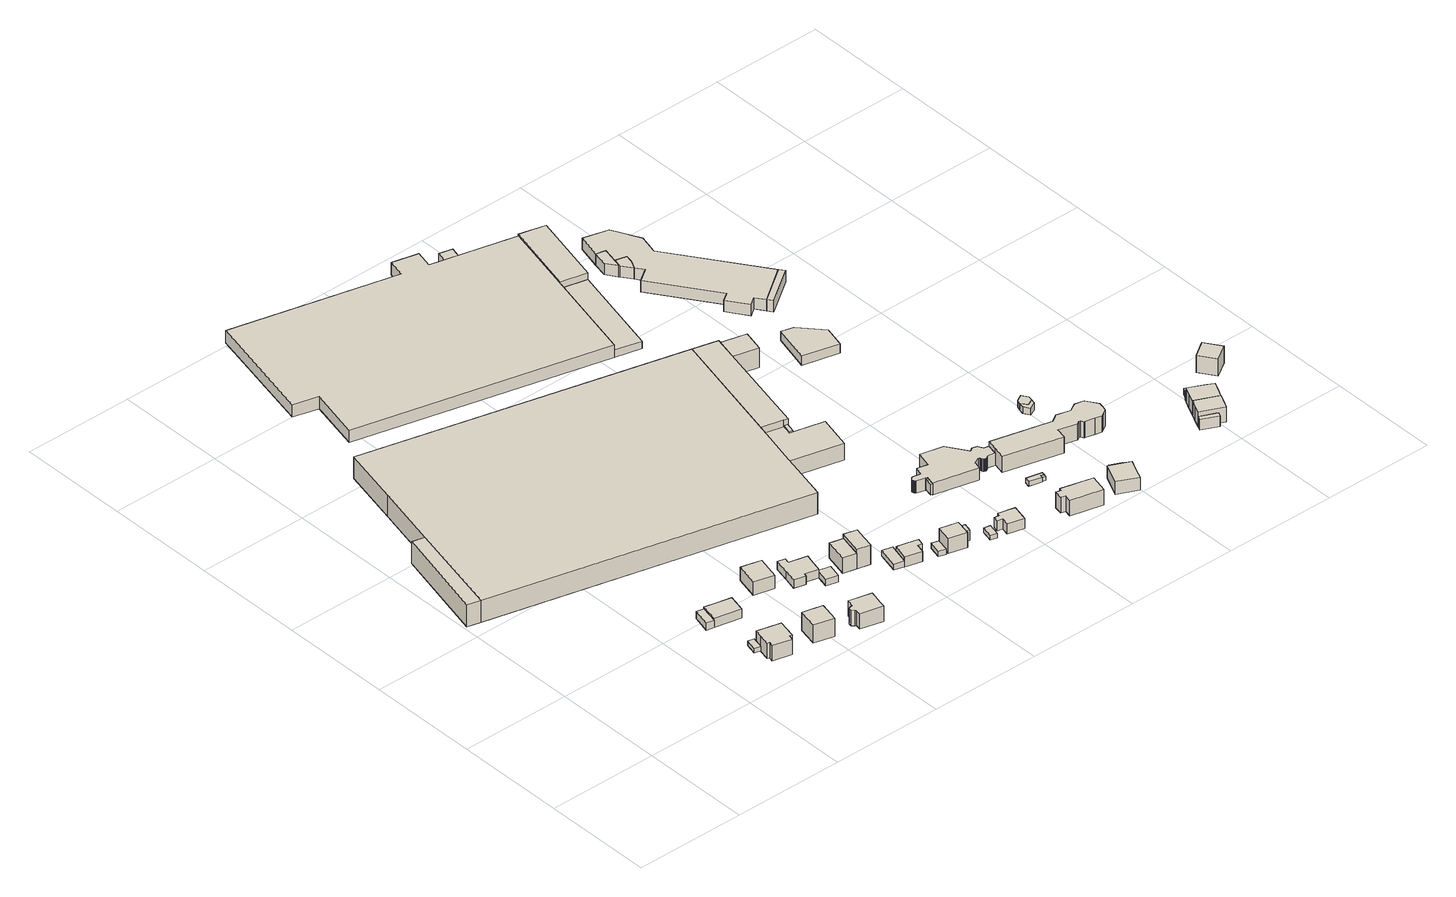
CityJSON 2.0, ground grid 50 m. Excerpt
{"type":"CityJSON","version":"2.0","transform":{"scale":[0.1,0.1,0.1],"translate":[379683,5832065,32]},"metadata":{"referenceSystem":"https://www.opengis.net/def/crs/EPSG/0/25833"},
"CityObjects":{
"building1":{"type":"Building","attributes":{"Gemeindeschluessel":"11000012","BezugspunktDach":"2200","function":"31001_2463","measuredHeight":2.37,"storeysAboveGround":1},"address":[{"country":"Germany","locality":"Berlin","thoroughfareNumber":"40 (1)","thoroughfareName":"Anglersiedlung"}],"geometry":[{"type":"Solid","lod":"1","boundaries":[[[[0,1,2,3,4]],[[5,6,7,8,9]],[[5,9,4,3]],[[6,5,3,2]],[[7,6,2,1]],[[8,7,1,0]],[[9,8,0,4]]]]}]},
"building2":{"type":"Building","attributes":{"Gemeindeschluessel":"11000012","BezugspunktDach":"2200","function":"31001_1010","measuredHeight":7.26,"storeysAboveGround":1},"address":[{"country":"Germany","locality":"Berlin","thoroughfareNumber":"40","thoroughfareName":"Anglersiedlung"}],"geometry":[{"type":"Solid","lod":"1","boundaries":[[[[10,11,12,13,14,15,16,17,18]],[[19,20,21,22,23,24,25,26,27]],[[19,27,18,17]],[[20,19,17,16]],[[21,20,16,15]],[[22,21,15,14]],[[23,22,14,13]],[[24,23,13,12]],[[25,24,12,11]],[[26,25,11,10]],[[27,26,10,18]]]]}]},
"building3":{"type":"Building","attributes":{"Gemeindeschluessel":"11000012","BezugspunktDach":"2200","function":"31001_2463","measuredHeight":4.15,"storeysAboveGround":1},"address":[{"country":"Germany","locality":"Berlin","thoroughfareNumber":"9 (1)","thoroughfareName":"Anglersiedlung"}],"geometry":[{"type":"Solid","lod":"1","boundaries":[[[[28,29,30,31]],[[32,33,34,35]],[[32,35,31,30]],[[33,32,30,29]],[[34,33,29,28]],[[35,34,28,31]]]]}]},
"building4":{"type":"Building","attributes":{"Gemeindeschluessel":"11000012","BezugspunktDach":"2200","function":"31001_1010","measuredHeight":5.75,"storeysAboveGround":1},"address":[{"country":"Germany","locality":"Berlin","thoroughfareNumber":"9","thoroughfareName":"Anglersiedlung"}],"geometry":[{"type":"Solid","lod":"1","boundaries":[[[[36,37,38,39,40]],[[41,42,43,44,45]],[[41,45,40,39]],[[42,41,39,38]],[[43,42,38,37]],[[44,43,37,36]],[[45,44,36,40]]]]}]},
"building5":{"type":"Building","attributes":{"Gemeindeschluessel":"11000012","BezugspunktDach":"2200","function":"31001_1010","measuredHeight":10.46,"storeysAboveGround":1},"address":[{"country":"Germany","locality":"Berlin","thoroughfareNumber":"39","thoroughfareName":"Anglersiedlung"}],"geometry":[{"type":"Solid","lod":"1","boundaries":[[[[46,47,48,49,50]],[[51,52,53,54,55]],[[51,55,50,49]],[[52,51,49,48]],[[53,52,48,47]],[[54,53,47,46]],[[55,54,46,50]]]]}]},
"building6":{"type":"Building","attributes":{"Gemeindeschluessel":"11000012","BezugspunktDach":"2200","function":"31001_1010","measuredHeight":6.3,"storeysAboveGround":2},"address":[{"country":"Germany","locality":"Berlin","thoroughfareNumber":"8","thoroughfareName":"Anglersiedlung"}],"geometry":[{"type":"Solid","lod":"1","boundaries":[[[[56,57,58,59]],[[60,61,62,63]],[[60,63,59,58]],[[61,60,58,57]],[[62,61,57,56]],[[63,62,56,59]]]]}]},
"building7":{"type":"Building","attributes":{"Gemeindeschluessel":"11000012","BezugspunktDach":"2200","function":"31001_1010","measuredHeight":9.38,"storeysAboveGround":1},"address":[{"country":"Germany","locality":"Berlin","thoroughfareNumber":"38","thoroughfareName":"Anglersiedlung"}],"geometry":[{"type":"Solid","lod":"1","boundaries":[[[[64,65,66,67,68,69,70,71,72,73,74,75,76]],[[77,78,79,80,81,82,83,84,85,86,87,88,89]],[[77,89,76,75]],[[78,77,75,74]],[[79,78,74,73]],[[80,79,73,72]],[[81,80,72,71]],[[82,81,71,70]],[[83,82,70,69]],[[84,83,69,68]],[[85,84,68,67]],[[86,85,67,66]],[[87,86,66,65]],[[88,87,65,64]],[[89,88,64,76]]]]}]},
"building8":{"type":"Building","attributes":{"Gemeindeschluessel":"11000012","BezugspunktDach":"2200","function":"31001_1010","measuredHeight":4.52,"storeysAboveGround":1},"address":[{"country":"Germany","locality":"Berlin","thoroughfareNumber":"7","thoroughfareName":"Anglersiedlung"}],"geometry":[{"type":"Solid","lod":"1","boundaries":[[[[90,91,92,93,94,95,96,97,98,99,100]],[[101,102,103,104,105,106,107,108,109,110,111]],[[101,111,100,99]],[[102,101,99,98]],[[103,102,98,97]],[[104,103,97,96]],[[105,104,96,95]],[[106,105,95,94]],[[107,106,94,93]],[[108,107,93,92]],[[109,108,92,91]],[[110,109,91,90]],[[111,110,90,100]]]]}]},
"building9":{"type":"Building","attributes":{"Gemeindeschluessel":"11000012","BezugspunktDach":"2200","function":"31001_2463","measuredHeight":3.01,"storeysAboveGround":1},"address":[{"country":"Germany","locality":"Berlin","thoroughfareNumber":"7 (1)","thoroughfareName":"Anglersiedlung"}],"geometry":[{"type":"Solid","lod":"1","boundaries":[[[[112,113,114,115,116]],[[108,107,117,118,119]],[[108,119,116,115]],[[107,108,115,114]],[[117,107,114,113]],[[118,117,113,112]],[[119,118,112,116]]]]}]},
"building10":{"type":"Building","attributes":{"Gemeindeschluessel":"11000012","function":"31001_2111"},"address":[{"country":"Germany","locality":"Berlin","thoroughfareNumber":"159 (1)","thoroughfareName":"Hennigsdorfer Straße"}],"children":["building10-1","building10-2","building10-3","building10-4"]},
"building10-1":{"type":"BuildingPart","attributes":{"BezugspunktDach":"2200","measuredHeight":10.39,"storeysAboveGround":2},"parents":["building10"],"geometry":[{"type":"Solid","lod":"1","boundaries":[[[[120,121,122,123,124,125,126,127]],[[128,129,130,131,132,133,134,135]],[[129,128,126,125]],[[130,129,125,124]],[[131,130,124,123]],[[123,131,123,122]],[[133,132,122,121]],[[134,133,121,120]],[[135,134,120,127]],[[128,135,127,126]],[[132,131,123,122]]]]}]},
"building10-2":{"type":"BuildingPart","attributes":{"BezugspunktDach":"2200","measuredHeight":10.74,"storeysAboveGround":2},"parents":["building10"],"geometry":[{"type":"MultiSurface","lod":"1","boundaries":[[[127,126,136,137,138]],[[139,140,128,135,141]],[[139,141,138,137]],[[140,139,137,136]],[[128,140,136,126]],[[135,127,126,128,126,127]],[[141,135,127,138]]]}]},
"building10-3":{"type":"BuildingPart","attributes":{"BezugspunktDach":"2200","measuredHeight":10.38,"storeysAboveGround":2},"parents":["building10"],"geometry":[{"type":"MultiSurface","lod":"1","boundaries":[[[142,143,144,145,123,122]],[[131,146,147,148,149,132]],[[146,131,123,145]],[[150,151,146,145,144]],[[148,147,144,143]],[[149,148,143,142]],[[132,149,142,122]],[[131,132,122,123]],[[147,146,151,150]]]}]},
"building10-4":{"type":"BuildingPart","attributes":{"BezugspunktDach":"2200","measuredHeight":9.32,"storeysAboveGround":2},"parents":["building10"],"geometry":[{"type":"Solid","lod":"1","boundaries":[[[[152,153,151,150]],[[146,154,155,147]],[[154,146,151,153]],[[155,154,153,152]],[[147,155,152,150]],[[146,147,150,151]]]]}]},
"building11":{"type":"Building","attributes":{"Gemeindeschluessel":"11000012","BezugspunktDach":"2200","function":"31001_1010","measuredHeight":8.55,"storeysAboveGround":1},"address":[{"country":"Germany","locality":"Berlin","thoroughfareNumber":"6A","thoroughfareName":"Anglersiedlung"}],"geometry":[{"type":"Solid","lod":"1","boundaries":[[[[156,157,158,159,160]],[[161,162,163,164,165]],[[161,165,160,159]],[[162,161,159,158]],[[163,162,158,157]],[[164,163,157,156]],[[165,164,156,160]]]]}]},
"building12":{"type":"Building","attributes":{"Gemeindeschluessel":"11000012","BezugspunktDach":"2200","function":"31001_1010","measuredHeight":11.19,"storeysAboveGround":1},"address":[{"country":"Germany","locality":"Berlin","thoroughfareNumber":"6","thoroughfareName":"Anglersiedlung"}],"geometry":[{"type":"Solid","lod":"1","boundaries":[[[[166,167,168,169,170]],[[162,171,172,173,164]],[[162,164,170,169]],[[171,162,169,168]],[[172,171,168,167]],[[173,172,167,166]],[[164,173,166,170]]]]}]},
"building13":{"type":"Building","attributes":{"Gemeindeschluessel":"11000012","BezugspunktDach":"2200","function":"31001_2463","measuredHeight":2.76,"storeysAboveGround":1},"address":[{"country":"Germany","locality":"Berlin","thoroughfareNumber":"5 (1)","thoroughfareName":"Anglersiedlung"}],"geometry":[{"type":"Solid","lod":"1","boundaries":[[[[174,175,176,177,178]],[[179,180,181,182,183]],[[179,183,178,177]],[[180,179,177,176]],[[181,180,176,175]],[[182,181,175,174]],[[183,182,174,178]]]]}]},
"building14":{"type":"Building","attributes":{"Gemeindeschluessel":"11000012","BezugspunktDach":"2200","function":"31001_1010","measuredHeight":6.55,"storeysAboveGround":1},"address":[{"country":"Germany","locality":"Berlin","thoroughfareNumber":"5","thoroughfareName":"Anglersiedlung"}],"geometry":[{"type":"Solid","lod":"1","boundaries":[[[[184,185,186,187,188,189,190,191]],[[182,181,192,193,194,195,196,197]],[[182,197,191,190]],[[181,182,190,189]],[[192,181,189,188]],[[193,192,188,187]],[[194,193,187,186]],[[195,194,186,185]],[[196,195,185,184]],[[197,196,184,191]]]]}]},
"building15":{"type":"Building","attributes":{"Gemeindeschluessel":"11000012","BezugspunktDach":"2200","function":"31001_2463","measuredHeight":2.57,"storeysAboveGround":1},"address":[{"country":"Germany","locality":"Berlin","thoroughfareNumber":"4 (1)","thoroughfareName":"Anglersiedlung"}],"geometry":[{"type":"Solid","lod":"1","boundaries":[[[[198,199,200,201]],[[202,203,204,205]],[[202,205,201,200]],[[203,202,200,199]],[[204,203,199,198]],[[205,204,198,201]]]]}]},
"building16":{"type":"Building","attributes":{"Gemeindeschluessel":"11000012","BezugspunktDach":"2200","function":"31001_2111","measuredHeight":5.78,"storeysAboveGround":1},"address":[{"country":"Germany","locality":"Berlin","thoroughfareNumber":"165 (1)","thoroughfareName":"Hennigsdorfer Straße"}],"geometry":[{"type":"Solid","lod":"1","boundaries":[[[[206,207,208,209,210,211,212,213,214,215,216,217,218]],[[219,220,221,222,223,224,225,226,227,228,229,230,231]],[[219,231,218,217]],[[220,219,217,216]],[[221,220,216,215]],[[222,221,215,214]],[[223,222,214,213]],[[224,223,213,212]],[[225,224,212,211]],[[226,225,211,210]],[[227,226,210,209]],[[228,227,209,208]],[[229,228,208,207]],[[230,229,207,206]],[[231,230,206,218]]]]}]},
"building17":{"type":"Building","attributes":{"Gemeindeschluessel":"11000012","function":"31001_1010"},"address":[{"country":"Germany","locality":"Berlin","thoroughfareNumber":"4","thoroughfareName":"Anglersiedlung"}],"children":["building17-1","building17-2"]},
"building17-1":{"type":"BuildingPart","attributes":{"BezugspunktDach":"2200","measuredHeight":9.26,"storeysAboveGround":1},"parents":["building17"],"geometry":[{"type":"Solid","lod":"1","boundaries":[[[[232,233,234,235]],[[236,237,238,239]],[[236,239,235,234]],[[237,236,234,233]],[[238,237,233,232],[240,241,242,237]],[[239,238,232,235]],[[241,240,237,242]]]]}]},
"building17-2":{"type":"BuildingPart","attributes":{"BezugspunktDach":"2200","measuredHeight":4.93,"storeysAboveGround":1},"parents":["building17"],"geometry":[{"type":"Solid","lod":"1","boundaries":[[[[243,244,242,241]],[[237,245,246,240]],[[245,237,242,244]],[[246,245,244,243]],[[240,246,243,241]],[[237,240,241,242]]]]}]},
"building18":{"type":"Building","attributes":{"Gemeindeschluessel":"11000012","BezugspunktDach":"2200","function":"31001_2463","measuredHeight":2.59,"storeysAboveGround":1},"address":[{"country":"Germany","locality":"Berlin","thoroughfareNumber":"3 (1)","thoroughfareName":"Anglersiedlung"}],"geometry":[{"type":"Solid","lod":"1","boundaries":[[[[247,248,249,250]],[[251,252,253,254]],[[251,254,250,249]],[[252,251,249,248]],[[253,252,248,247]],[[254,253,247,250]]]]}]},
"building19":{"type":"Building","attributes":{"Gemeindeschluessel":"11000012","BezugspunktDach":"2200","function":"31001_2020","measuredHeight":7.83,"storeysAboveGround":1},"address":[{"country":"Germany","locality":"Berlin","thoroughfareNumber":"159 (2)","thoroughfareName":"Hennigsdorfer Straße"}],"geometry":[{"type":"Solid","lod":"1","boundaries":[[[[255,256,257,258,259,260,261,262,263]],[[264,265,266,267,268,269,270,271,272]],[[264,272,263,262]],[[265,264,262,261]],[[266,265,261,260]],[[267,266,260,259]],[[268,267,259,258]],[[269,268,258,257]],[[270,269,257,256]],[[271,270,256,255]],[[272,271,255,263]]]]}]},
"building20":{"type":"Building","attributes":{"Gemeindeschluessel":"11000012","BezugspunktDach":"2200","function":"31001_1010","measuredHeight":5.94,"storeysAboveGround":1},"address":[{"country":"Germany","locality":"Berlin","thoroughfareNumber":"3","thoroughfareName":"Anglersiedlung"}],"geometry":[{"type":"Solid","lod":"1","boundaries":[[[[273,274,275,276,277,278,279,280]],[[281,282,283,284,285,286,287,288]],[[281,288,280,279]],[[282,281,279,278]],[[283,282,278,277]],[[284,283,277,276]],[[285,284,276,275]],[[286,285,275,274]],[[287,286,274,273]],[[288,287,273,280]]]]}]},
"building21":{"type":"Building","attributes":{"Gemeindeschluessel":"11000012","BezugspunktDach":"2200","function":"51009_1610","measuredHeight":7.33,"storeysAboveGround":0},"address":[{"country":"Germany","locality":"Berlin"}],"geometry":[{"type":"Solid","lod":"1","boundaries":[[[[289,290,291,292]],[[293,294,295,296]],[[293,296,292,291]],[[294,293,291,290]],[[295,294,290,289]],[[296,295,289,292]]]]}]},
"building22":{"type":"Building","attributes":{"Gemeindeschluessel":"11000012","BezugspunktDach":"2200","function":"51009_1610","measuredHeight":5.01,"storeysAboveGround":0},"address":[{"country":"Germany","locality":"Berlin"}],"geometry":[{"type":"Solid","lod":"1","boundaries":[[[[297,298,299,300]],[[301,302,303,304]],[[301,304,300,299]],[[302,301,299,298]],[[303,302,298,297]],[[304,303,297,300]]]]}]},
"building23":{"type":"Building","attributes":{"Gemeindeschluessel":"11000012","BezugspunktDach":"2200","function":"31001_2111","measuredHeight":3.37,"storeysAboveGround":1},"address":[{"country":"Germany","locality":"Berlin","thoroughfareNumber":"165","thoroughfareName":"Hennigsdorfer Straße"}],"geometry":[{"type":"Solid","lod":"1","boundaries":[[[[305,306,307,308]],[[227,309,310,228]],[[227,228,308,307]],[[309,227,307,306]],[[310,309,306,305]],[[228,310,305,308]]]]}]},
"building24":{"type":"Building","attributes":{"Gemeindeschluessel":"11000012","BezugspunktDach":"2200","function":"31001_1010","measuredHeight":10.62,"storeysAboveGround":1},"address":[{"country":"Germany","locality":"Berlin","thoroughfareNumber":"2","thoroughfareName":"Anglersiedlung"}],"geometry":[{"type":"Solid","lod":"1","boundaries":[[[[311,312,313,314,315,316,317,318]],[[319,320,321,322,323,324,325,326]],[[319,326,318,317]],[[320,319,317,316]],[[321,320,316,315]],[[322,321,315,314]],[[323,322,314,313]],[[324,323,313,312]],[[325,324,312,311]],[[326,325,311,318]]]]}]},
"building25":{"type":"Building","attributes":{"Gemeindeschluessel":"11000012","BezugspunktDach":"2200","function":"51009_1610","measuredHeight":4.61,"storeysAboveGround":0},"address":[{"country":"Germany","locality":"Berlin"}],"geometry":[{"type":"Solid","lod":"1","boundaries":[[[[327,328,329,330]],[[331,332,333,334]],[[331,334,330,329]],[[332,331,329,328]],[[333,332,328,327]],[[334,333,327,330]]]]}]},
"building26":{"type":"Building","attributes":{"Gemeindeschluessel":"11000012","BezugspunktDach":"2200","function":"31001_2723","measuredHeight":2.2,"storeysAboveGround":1},"address":[{"country":"Germany","locality":"Berlin","thoroughfareNumber":"2 (1)","thoroughfareName":"Anglersiedlung"}],"geometry":[{"type":"Solid","lod":"1","boundaries":[[[[335,336,337,338,339,340]],[[341,342,343,344,345,346]],[[341,346,340,339]],[[342,341,339,338]],[[343,342,338,337]],[[344,343,337,336]],[[345,344,336,335]],[[346,345,335,340]]]]}]},
"building27":{"type":"Building","attributes":{"Gemeindeschluessel":"11000012","BezugspunktDach":"2200","function":"51009_1610","measuredHeight":2.14,"storeysAboveGround":0},"address":[{"country":"Germany","locality":"Berlin"}],"geometry":[{"type":"Solid","lod":"1","boundaries":[[[[347,337,336,335]],[[348,349,350,351]],[[348,351,335,336]],[[349,348,336,337]],[[350,349,337,347]],[[351,350,347,335]]]]}]},
"building28":{"type":"Building","attributes":{"Gemeindeschluessel":"11000012","function":"31001_2020"},"address":[{"country":"Germany","locality":"Berlin","thoroughfareNumber":"159","thoroughfareName":"Hennigsdorfer Straße"}],"children":["building28-1","building28-2"]},
"building28-1":{"type":"BuildingPart","attributes":{"BezugspunktDach":"2200","measuredHeight":7.68,"storeysAboveGround":2},"parents":["building28"],"geometry":[{"type":"MultiSurface","lod":"1","boundaries":[[[352,353,354,355,356,357,358,359,360,361,362,363,364,365,366,367,368,369,370,371,372,373,374,375]],[[376,377,378,379,380,381,382,383,384,385,386,387,388,389,390,391,392,393,394,395,396,397,398,399]],[[376,399,375,374]],[[377,400,401,374,373]],[[378,377,373,372]],[[379,378,372,371]],[[380,379,371,370]],[[381,380,370,369]],[[382,381,369,368]],[[383,382,368,367]],[[384,383,367,366]],[[385,384,366,365]],[[386,385,365,364]],[[387,386,364,363]],[[388,387,363,362]],[[389,388,362,361]],[[390,389,361,360]],[[391,390,360,359]],[[392,391,359,358]],[[393,392,358,357]],[[394,393,357,356]],[[395,394,356,355]],[[396,395,355,354]],[[397,396,354,353]],[[398,397,353,352]],[[399,398,352,375]],[[376,401,400,377]]]}]},
"building28-2":{"type":"BuildingPart","attributes":{"BezugspunktDach":"2200","measuredHeight":5.72,"storeysAboveGround":2},"parents":["building28"],"geometry":[{"type":"MultiSurface","lod":"1","boundaries":[[[402,403,404,405,406,407,408,409,410,411,412,413,414,415,416,417,418,419,420,421,422,423,424,401,400,425,426,427,428,429,430,431,432,433,434,435,436,437,438,439,440]],[[441,442,443,444,445,446,447,448,449,450,451,452,453,454,455,456,457,458,459,460,461,462,463,464,465,466,467,468,469,470,471,472,473,474,475,476,477,478,479,480,481]],[[441,481,440,439]],[[442,441,439,438]],[[443,442,438,437]],[[444,443,437,436]],[[445,444,436,435]],[[446,445,435,434]],[[447,446,434,433]],[[448,447,433,432]],[[449,448,432,431]],[[450,449,431,430]],[[451,450,430,429]],[[452,451,429,428]],[[453,452,428,427]],[[454,453,427,426]],[[455,454,426,425]],[[456,455,425,400]],[[457,456,377,376,401]],[[458,457,401,424]],[[459,458,424,423]],[[460,459,423,422]],[[461,460,422,421]],[[462,461,421,420]],[[463,462,420,419]],[[464,463,419,418]],[[465,464,418,417]],[[466,465,417,416]],[[467,466,416,415]],[[468,467,415,414]],[[469,468,414,413]],[[470,469,413,412]],[[471,470,412,411]],[[472,471,411,410]],[[473,472,410,409]],[[474,473,409,408]],[[475,474,408,407]],[[476,475,407,406]],[[477,476,406,405]],[[478,477,405,404]],[[479,478,404,403]],[[480,479,403,402]],[[481,480,402,440]],[[400,401,376,377]]]}]},
"building29":{"type":"Building","attributes":{"Gemeindeschluessel":"11000012","BezugspunktDach":"2200","function":"31001_2111","measuredHeight":6.48,"storeysAboveGround":2},"address":[{"country":"Germany","locality":"Berlin","thoroughfareNumber":"165 (2)","thoroughfareName":"Hennigsdorfer Straße"}],"geometry":[{"type":"Solid","lod":"1","boundaries":[[[[482,483,484,485]],[[486,487,488,489]],[[486,489,485,484]],[[487,486,484,483]],[[488,487,483,482]],[[489,488,482,485]]]]}]},
"building30":{"type":"Building","attributes":{"Gemeindeschluessel":"11000012","function":"31001_1010"},"address":[{"country":"Germany","locality":"Berlin","thoroughfareNumber":"1","thoroughfareName":"Anglersiedlung"}],"children":["building30-1","building30-2"]},
"building30-1":{"type":"BuildingPart","attributes":{"BezugspunktDach":"2200","measuredHeight":7.03,"storeysAboveGround":1},"parents":["building30"],"geometry":[{"type":"Solid","lod":"1","boundaries":[[[[490,491,492,493,494,495,496]],[[497,498,499,500,501,502,503]],[[497,503,496,495]],[[498,497,495,494]],[[499,498,494,493],[499,504,505,498]],[[500,499,493,492]],[[501,500,492,491]],[[502,501,491,490]],[[503,502,490,496]],[[504,499,498,505]]]]}]},
"building30-2":{"type":"BuildingPart","attributes":{"BezugspunktDach":"2200","measuredHeight":4.28,"storeysAboveGround":1},"parents":["building30"],"geometry":[{"type":"Solid","lod":"1","boundaries":[[[[504,506,507,505]],[[508,509,499,498]],[[508,498,505,507]],[[509,508,507,506]],[[499,509,506,504]],[[499,504,505,498]]]]}]},
"building31":{"type":"Building","attributes":{"Gemeindeschluessel":"11000012","BezugspunktDach":"2200","function":"51009_1610","measuredHeight":5.41,"storeysAboveGround":0},"address":[{"country":"Germany","locality":"Berlin"}],"geometry":[{"type":"Solid","lod":"1","boundaries":[[[[510,511,512,513,514,515,516,517,518,519,520]],[[521,522,523,524,525,526,527,528,529,530,531]],[[521,531,520,519]],[[522,521,519,518]],[[523,522,518,517]],[[524,523,517,516]],[[525,524,516,515]],[[526,525,515,514]],[[527,526,514,513]],[[528,527,513,512]],[[529,528,512,511]],[[530,529,511,510]],[[531,530,510,520]]]]}]},
"building32":{"type":"Building","attributes":{"Gemeindeschluessel":"11000012","BezugspunktDach":"2200","function":"31001_2111","measuredHeight":4.38,"storeysAboveGround":1},"address":[{"country":"Germany","locality":"Berlin","thoroughfareNumber":"159 (3)","thoroughfareName":"Hennigsdorfer Straße"}],"geometry":[{"type":"Solid","lod":"1","boundaries":[[[[532,533,534,535,536]],[[537,538,539,540,541]],[[537,541,536,535]],[[538,537,535,534]],[[539,538,534,533]],[[540,539,533,532]],[[541,540,532,536]]]]}]},
"building33":{"type":"Building","attributes":{"Gemeindeschluessel":"11000012","BezugspunktDach":"2200","function":"51009_1610","measuredHeight":3.27,"storeysAboveGround":0},"address":[{"country":"Germany","locality":"Berlin"}],"geometry":[{"type":"Solid","lod":"1","boundaries":[[[[542,543,544,545,546,547]],[[548,549,550,551,552,553]],[[548,553,547,546]],[[549,548,546,545]],[[550,549,545,544]],[[551,550,544,543]],[[552,551,543,542]],[[553,552,542,547]]]]}]},
"building34":{"type":"Building","attributes":{"Gemeindeschluessel":"11000012","BezugspunktDach":"2200","function":"31001_1010","measuredHeight":3.23,"storeysAboveGround":1},"address":[{"country":"Germany","locality":"Berlin","thoroughfareNumber":"159 (7)","thoroughfareName":"Hennigsdorfer Straße"}],"geometry":[{"type":"Solid","lod":"1","boundaries":[[[[545,544,554,555,556,546]],[[557,558,559,560,561,562]],[[557,562,546,556]],[[558,557,556,555]],[[559,558,555,554]],[[560,559,554,544]],[[561,560,544,545]],[[562,561,545,546]]]]}]},
"building35":{"type":"Building","attributes":{"Gemeindeschluessel":"11000012","BezugspunktDach":"2200","function":"31001_2050","measuredHeight":5.4,"storeysAboveGround":1},"address":[{"country":"Germany","locality":"Berlin","thoroughfareNumber":"167","thoroughfareName":"Hennigsdorfer Straße"}],"geometry":[{"type":"Solid","lod":"1","boundaries":[[[[563,564,565,566,567,568,569,570,571,572,573,574,575,576,577,578,579,580,581,582]],[[583,584,585,586,587,588,589,590,591,592,593,594,528,527,526,525,524,523,522,521]],[[583,521,582,581]],[[584,583,581,580]],[[585,584,580,579]],[[586,585,579,578]],[[587,586,578,577]],[[588,587,577,576]],[[589,588,576,575]],[[590,589,575,574]],[[591,590,574,573]],[[592,591,573,572]],[[593,592,572,571]],[[594,593,571,570]],[[528,594,570,569]],[[527,528,569,568]],[[526,527,568,567]],[[525,526,567,566]],[[524,525,566,565]],[[523,524,565,564]],[[522,523,564,563]],[[521,522,563,582]]]]}]},
"building36":{"type":"Building","attributes":{"Gemeindeschluessel":"11000012","BezugspunktDach":"2200","function":"51009_1610","measuredHeight":5.54,"storeysAboveGround":0},"address":[{"country":"Germany","locality":"Berlin"}],"geometry":[{"type":"Solid","lod":"1","boundaries":[[[[595,596,597,598]],[[599,600,601,602]],[[599,602,598,597]],[[600,599,597,596]],[[601,600,596,595]],[[602,601,595,598]]]]}]},
"building37":{"type":"Building","attributes":{"Gemeindeschluessel":"11000012","function":"31001_1010"},"address":[{"country":"Germany","locality":"Berlin","thoroughfareNumber":"158","thoroughfareName":"Hennigsdorfer Straße"}],"children":["building37-1","building37-2"]},
"building37-1":{"type":"BuildingPart","attributes":{"BezugspunktDach":"2200","measuredHeight":9.07,"storeysAboveGround":1},"parents":["building37"],"geometry":[{"type":"MultiSurface","lod":"1","boundaries":[[[603,604,605,606,607,608]],[[609,610,611,612,613,614]],[[609,614,608,607]],[[610,609,607,606]],[[611,610,606,605]],[[612,611,605,604]],[[613,612,604,603]],[[615,616,617,618,613,603,608]],[[619,614,618,617,616,615]]]}]},
"building37-2":{"type":"BuildingPart","attributes":{"BezugspunktDach":"2200","measuredHeight":5.11,"storeysAboveGround":1},"parents":["building37"],"geometry":[{"type":"Solid","lod":"1","boundaries":[[[[620,616,615,621]],[[614,617,622,623]],[[614,623,621,615]],[[622,617,616,620]],[[623,622,620,621]],[[617,614,615,616]]]]}]},
"building38":{"type":"Building","attributes":{"Gemeindeschluessel":"11000012","function":"31001_1010"},"address":[{"country":"Germany","locality":"Berlin","thoroughfareNumber":"160","thoroughfareName":"Hennigsdorfer Straße"}],"children":["building38-1","building38-2"]},
"building38-1":{"type":"BuildingPart","attributes":{"BezugspunktDach":"2200","measuredHeight":9.53,"storeysAboveGround":1},"parents":["building38"],"geometry":[{"type":"Solid","lod":"1","boundaries":[[[[624,625,626,627,628,629,630]],[[631,632,633,634,635,611,610]],[[631,610,630,629]],[[632,631,629,628]],[[633,636,637,632,628,627]],[[634,633,627,626]],[[635,634,626,625]],[[611,635,625,624]],[[610,611,624,630]],[[632,637,636,633]]]]}]},
"building38-2":{"type":"BuildingPart","attributes":{"BezugspunktDach":"2200","measuredHeight":4.18,"storeysAboveGround":1},"parents":["building38"],"geometry":[{"type":"Solid","lod":"1","boundaries":[[[[636,638,639,640,641,637]],[[642,643,644,645,633,632]],[[642,632,637,641]],[[643,642,641,640]],[[644,643,640,639]],[[645,644,639,638]],[[633,645,638,636]],[[632,633,636,637]]]]}]},
"building39":{"type":"Building","attributes":{"Gemeindeschluessel":"11000012","BezugspunktDach":"2200","function":"31001_2463","measuredHeight":2.72,"storeysAboveGround":1},"address":[{"country":"Germany","locality":"Berlin","thoroughfareNumber":"160 (1)","thoroughfareName":"Hennigsdorfer Straße"}],"geometry":[{"type":"Solid","lod":"1","boundaries":[[[[646,647,648,649]],[[650,651,652,653]],[[650,653,649,648]],[[651,650,648,647]],[[652,651,647,646]],[[653,652,646,649]]]]}]},
"building40":{"type":"Building","attributes":{"Gemeindeschluessel":"11000012","BezugspunktDach":"2200","function":"31001_1010","measuredHeight":10.08,"storeysAboveGround":1},"address":[{"country":"Germany","locality":"Berlin","thoroughfareNumber":"4","thoroughfareName":"Zur Sonnenhöhe"}],"geometry":[{"type":"Solid","lod":"1","boundaries":[[[[654,655,656,657]],[[658,659,660,661]],[[658,661,657,656]],[[659,658,656,655]],[[660,659,655,654]],[[661,660,654,657]]]]}]}
},
"vertices":[
[738,206,40],[746,241,40],[750,258,40],[724,264,40],[711,213,40],[724,264,17],[750,258,17],[746,241,17],[738,206,17],[711,213,17],
[735,152,89],[730,131,89],[813,111,89],[819,132,89],[831,130,89],[851,215,89],[746,241,89],[738,206,89],[725,155,89],[738,206,16],[746,241,16],[851,215,16],[831,130,16],[819,132,16],[813,111,16],[730,131,16],[735,152,16],[725,155,16],
[707,437,48],[726,518,48],[693,525,48],[673,444,48],[693,525,14],[726,518,14],[707,437,14],[673,444,14],
[826,414,56],[844,492,56],[785,505,56],[726,518,56],[707,437,56],[726,518,13],[785,505,13],[844,492,13],[826,414,13],[707,437,13],
[1011,89,102],[1031,179,102],[986,190,102],[942,201,102],[921,111,102],[942,201,16],[986,190,16],[1031,179,16],[1011,89,16],[921,111,16],
[1040,465,79],[1066,569,79],[976,591,79],[951,487,79],[976,591,16],[1066,569,16],[1040,465,16],[951,487,16],
[1114,88,88],[1118,86,88],[1112,61,88],[1213,37,88],[1219,62,88],[1229,102,88],[1235,127,88],[1134,152,88],[1126,117,88],[1121,118,88],[1106,114,88],[1105,111,88],[1102,98,88],[1105,111,15],[1106,114,15],[1121,118,15],[1126,117,15],[1134,152,15],[1235,127,15],[1229,102,15],[1219,62,15],[1213,37,15],[1112,61,15],[1118,86,15],[1114,88,15],[1102,98,15],
[1148,408,53],[1152,421,53],[1212,406,53],[1214,413,53],[1224,452,53],[1236,498,53],[1155,518,53],[1161,542,53],[1128,550,53],[1111,480,53],[1096,421,53],[1111,480,14],[1128,550,14],[1161,542,14],[1155,518,14],[1236,498,14],[1224,452,14],[1214,413,14],[1212,406,14],[1152,421,14],[1148,408,14],[1096,421,14],
[1250,337,45],[1266,400,45],[1214,413,45],[1212,406,45],[1198,350,45],[1266,400,14],[1250,337,14],[1198,350,14],
[1478,713,114],[1540,969,114],[1587,1161,114],[1719,1703,114],[309,2051,114],[246,1788,114],[175,1493,114],[70,1055,114],[175,1493,10],[246,1788,10],[309,2051,10],[1719,1703,10],[1587,1161,10],[1540,969,10],[1478,713,10],[70,1055,10],
[147,1500,114],[118,1507,114],[10,1070,114],[118,1507,10],[147,1500,10],[10,1070,10],
[1683,1137,114],[1702,1132,114],[1807,1576,114],[1830,1675,114],[1830,1675,10],[1807,1576,10],[1702,1132,10],[1683,1137,10],[1807,1576,103],[1830,1675,103],
[1925,1548,103],[1949,1646,103],[1949,1646,10],[1925,1548,10],
[1356,352,87],[1369,404,87],[1382,457,87],[1323,471,87],[1298,366,87],[1323,471,15],[1382,457,15],[1369,404,15],[1356,352,15],[1298,366,15],
[1414,338,108],[1427,390,108],[1440,442,108],[1382,457,108],[1356,352,108],[1440,442,15],[1427,390,15],[1414,338,15],
[1501,242,41],[1519,310,41],[1527,338,41],[1481,350,41],[1457,252,41],[1481,350,14],[1527,338,14],[1519,310,14],[1501,242,14],[1457,252,14],
[1574,220,63],[1584,260,63],[1604,255,63],[1612,286,63],[1592,292,63],[1519,310,63],[1501,242,63],[1500,239,63],[1592,292,14],[1612,286,14],[1604,255,14],[1584,260,14],[1574,220,14],[1500,239,14],
[1671,194,41],[1684,250,41],[1653,258,41],[1639,202,41],[1653,258,15],[1684,250,15],[1671,194,15],[1639,202,15],
[479,2440,95],[423,2206,95],[1532,1936,95],[1636,2363,95],[1716,2692,95],[1476,2750,95],[1418,2764,95],[1341,2782,95],[1359,2860,95],[1243,2888,95],[1224,2810,95],[488,2987,95],[367,2469,95],[488,2987,37],[1224,2810,37],[1243,2888,37],[1359,2860,37],[1341,2782,37],[1418,2764,37],[1476,2750,37],[1716,2692,37],[1636,2363,37],[1532,1936,37],[423,2206,37],[479,2440,37],[367,2469,37],
[1760,172,86],[1777,244,86],[1698,263,86],[1681,192,86],[1698,263,15],[1777,244,15],[1760,172,15],[1681,192,15],[1768,206,15],[1768,206,64],[1777,244,64],
[1796,200,64],[1806,237,64],[1806,237,15],[1796,200,15],
[1885,143,36],[1898,196,36],[1869,203,36],[1856,150,36],[1869,203,14],[1898,196,14],[1885,143,14],[1856,150,14],
[1546,967,84],[1544,962,84],[1784,903,84],[1822,1056,84],[1687,1089,84],[1672,1092,84],[1683,1137,84],[1587,1161,84],[1540,969,84],[1587,1161,6],[1683,1137,6],[1672,1092,6],[1687,1089,6],[1822,1056,6],[1784,903,6],[1544,962,6],[1546,967,6],[1540,969,6],
[1937,170,62],[1929,135,62],[2002,117,62],[2021,192,62],[1947,210,62],[1943,195,62],[1920,200,62],[1914,175,62],[1920,200,14],[1943,195,14],[1947,210,14],[2021,192,14],[2002,117,14],[1929,135,14],[1937,170,14],[1914,175,14],
[1687,1089,90],[1698,1133,90],[1683,1137,90],[1672,1092,90],[1683,1137,17],[1698,1133,17],[1687,1089,17],[1672,1092,17],
[1884,511,64],[1893,548,64],[1884,550,64],[1876,513,64],[1884,550,14],[1893,548,14],[1884,511,14],[1876,513,14],
[1648,1908,71],[1752,2335,71],[1636,2363,71],[1532,1936,71],[1752,2335,37],[1648,1908,37],
[2196,99,83],[2189,68,83],[2331,34,83],[2350,114,83],[2208,148,83],[2205,136,83],[2183,142,83],[2174,105,83],[2183,142,8],[2205,136,8],[2208,148,8],[2350,114,8],[2331,34,8],[2189,68,8],[2196,99,8],[2174,105,8],
[1476,2750,73],[1493,2818,73],[1434,2832,73],[1418,2764,73],[1434,2832,27],[1493,2818,27],[1476,2750,27],[1418,2764,27],
[2247,292,36],[2250,305,36],[2264,301,36],[2267,313,36],[2196,330,36],[2190,306,36],[2196,330,14],[2267,313,14],[2264,301,14],[2250,305,14],[2247,292,14],[2190,306,14],
[2261,288,36],[2250,305,15],[2264,301,15],[2261,288,15],[2247,292,15],
[2430,373,91],[2441,420,91],[2524,399,91],[2536,407,91],[2543,405,91],[2550,393,91],[2555,392,91],[2597,382,91],[2625,375,91],[2638,382,91],[2660,396,91],[2667,425,91],[2670,439,91],[2638,491,91],[2624,495,91],[2596,500,91],[2573,488,91],[2561,480,91],[2498,496,91],[2463,474,91],[2454,477,91],[2197,540,91],[2185,492,91],[2172,437,91],[2185,492,14],[2197,540,14],[2454,477,14],[2463,474,14],[2498,496,14],[2561,480,14],[2573,488,14],[2596,500,14],[2624,495,14],[2638,491,14],[2670,439,14],[2667,425,14],[2660,396,14],[2638,382,14],[2625,375,14],[2597,382,14],[2555,392,14],[2550,393,14],[2543,405,14],[2536,407,14],[2524,399,14],[2441,420,14],[2430,373,14],[2172,437,14],[2197,540,69],[2185,492,69],
[1838,571,69],[1840,567,69],[1842,564,69],[1845,561,69],[1884,550,69],[1893,548,69],[1884,511,69],[2079,463,69],[2088,496,69],[2115,509,69],[2122,508,69],[2122,504,69],[2123,500,69],[2124,497,69],[2127,493,69],[2130,491,69],[2134,490,69],[2137,489,69],[2141,490,69],[2145,491,69],[2148,494,69],[2150,497,69],[2151,500,69],[2175,545,69],[2162,568,69],[2140,575,69],[2125,563,69],[2067,654,69],[1966,678,69],[1948,607,69],[1898,619,69],[1887,582,69],[1855,589,69],[1851,589,69],[1847,588,69],[1844,586,69],[1841,583,69],[1839,579,69],[1838,575,69],[1839,579,11],[1841,583,11],[1844,586,11],[1847,588,11],[1851,589,11],[1855,589,11],[1887,582,11],[1898,619,11],[1948,607,11],[1966,678,11],[2067,654,11],[2125,563,11],[2140,575,11],[2162,568,11],[2175,545,11],[2197,540,11],[2185,492,11],[2151,500,11],[2150,497,11],[2148,494,11],[2145,491,11],[2141,490,11],[2137,489,11],[2134,490,11],[2130,491,11],[2127,493,11],[2124,497,11],[2123,500,11],[2122,504,11],[2122,508,11],[2115,509,11],[2088,496,11],[2079,463,11],[1884,511,11],[1893,548,11],[1884,550,11],[1845,561,11],[1842,564,11],[1840,567,11],[1838,571,11],[1838,575,11],
[1752,2335,103],[1832,2664,103],[1716,2692,103],[1636,2363,103],[1716,2692,38],[1832,2664,38],[1752,2335,38],[1636,2363,38],
[2492,7,74],[2513,55,74],[2535,102,74],[2509,115,74],[2459,138,74],[2447,144,74],[2403,50,74],[2447,144,13],[2459,138,13],[2509,115,13],[2535,102,13],[2513,55,13],[2492,7,13],[2403,50,13],[2509,115,56],[2459,138,56],
[2520,138,56],[2471,162,56],[2471,162,13],[2520,138,13],
[1881,2302,91],[1884,2298,91],[1915,2254,91],[1934,2292,91],[1941,2324,91],[1893,2337,91],[1885,2304,91],[1882,2305,91],[1906,2406,91],[1864,2415,91],[1848,2350,91],[1864,2415,37],[1906,2406,37],[1882,2305,37],[1885,2304,37],[1893,2337,37],[1941,2324,37],[1934,2292,37],[1915,2254,37],[1884,2298,37],[1881,2302,37],[1848,2350,37],
[2210,1407,59],[2235,1504,59],[2148,1601,59],[2095,1616,59],[2050,1447,59],[2095,1616,15],[2148,1601,15],[2235,1504,15],[2210,1407,15],[2050,1447,15],
[2493,633,48],[2524,648,48],[2530,671,48],[2501,656,48],[2482,685,48],[2477,663,48],[2482,685,15],[2501,656,15],[2530,671,15],[2524,648,15],[2493,633,15],[2477,663,15],
[2535,692,48],[2517,719,48],[2488,703,48],[2488,703,16],[2517,719,16],[2535,692,16],[2530,671,16],[2501,656,16],[2482,685,16],
[1906,2406,90],[1882,2305,90],[1885,2304,90],[1893,2337,90],[1941,2324,90],[1934,2292,90],[1915,2254,90],[1940,2217,90],[1881,2177,90],[2071,1899,90],[2034,1874,90],[2094,1786,90],[2131,1811,90],[2159,1770,90],[2318,1881,90],[2042,2285,90],[2064,2372,90],[2004,2496,90],[1892,2525,90],[1864,2415,90],[1892,2525,37],[2004,2496,37],[2064,2372,37],[2042,2285,37],[2318,1881,37],[2159,1770,37],[2131,1811,37],[2094,1786,37],[2034,1874,37],[2071,1899,37],[1881,2177,37],[1940,2217,37],
[2175,1747,92],[2334,1858,92],[2318,1881,92],[2159,1770,92],[2318,1881,36],[2334,1858,36],[2175,1747,36],[2159,1770,36],
[3019,106,88],[3035,140,88],[3051,174,88],[2949,221,88],[2933,187,88],[2917,153,88],[2933,187,17],[2949,221,17],[3051,174,17],[3035,140,17],[3019,106,17],[2917,153,17],[2917,153,68],[2990,119,68],[2990,119,17],[2924,150,17],[2917,153,53],
[2981,100,68],[2908,135,68],[2981,100,17],[2908,135,17],
[3051,174,85],[3070,211,85],[3088,249,85],[3059,264,85],[2987,301,85],[2968,261,85],[2949,221,85],[2968,261,17],[2987,301,17],[3059,264,17],[3088,249,17],[3070,211,17],[3059,264,59],[2987,301,59],
[3069,284,59],[3054,290,59],[2998,315,59],[2995,316,59],[2995,316,17],[2998,315,17],[3054,290,17],[3069,284,17],
[3054,290,46],[3066,316,46],[3011,342,46],[2998,315,46],[3011,342,19],[3066,316,19],[3054,290,19],[2998,315,19],
[3183,337,102],[3254,384,102],[3206,457,102],[3135,410,102],[3206,457,22],[3254,384,22],[3183,337,22],[3135,410,22]
]}
